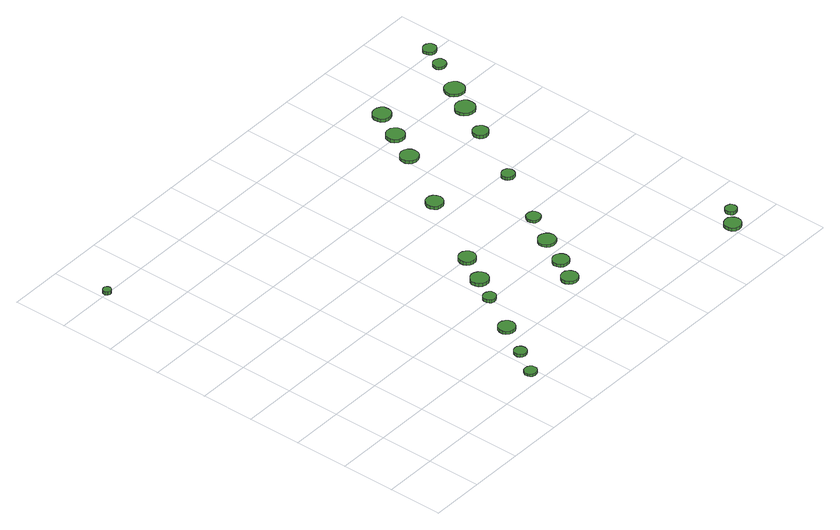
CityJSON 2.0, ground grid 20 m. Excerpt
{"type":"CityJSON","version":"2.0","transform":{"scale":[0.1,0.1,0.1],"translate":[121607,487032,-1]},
"CityObjects":{
"tree1":{"type":"SolitaryVegetationObject","attributes":{"function":"something"},"geometry":[{"type":"MultiSurface","lod":"1","boundaries":[[[0,1,2,3,4,5,6,7,8,9,10,11,12,13,14]],[[15,16,17,18,19,20,21,22,23,24,25,26,27,28,29]],[[0,29,28,1]],[[1,28,27,2]],[[2,27,26,3]],[[3,26,25,4]],[[4,25,24,5]],[[5,24,23,6]],[[6,23,22,7]],[[7,22,21,8]],[[8,21,20,9]],[[9,20,19,10]],[[10,19,18,11]],[[11,18,17,12]],[[12,17,16,13]],[[13,16,15,14]],[[14,15,29,0]]]}]},
"tree2":{"type":"SolitaryVegetationObject","attributes":{"function":"something"},"geometry":[{"type":"MultiSurface","lod":"1","boundaries":[[[30,31,32,33,34,35,36,37,38,39,40,41,42,43,44]],[[45,46,47,48,49,50,51,52,53,54,55,56,57,58,59]],[[30,59,58,31]],[[31,58,57,32]],[[32,57,56,33]],[[33,56,55,34]],[[34,55,54,35]],[[35,54,53,36]],[[36,53,52,37]],[[37,52,51,38]],[[38,51,50,39]],[[39,50,49,40]],[[40,49,48,41]],[[41,48,47,42]],[[42,47,46,43]],[[43,46,45,44]],[[44,45,59,30]]]}]},
"tree3":{"type":"SolitaryVegetationObject","attributes":{"function":"something"},"geometry":[{"type":"MultiSurface","lod":"1","boundaries":[[[60,61,62,63,64,65,66,67,68,69,70,71,72,73,74]],[[75,76,77,78,79,80,81,82,83,84,85,86,87,88,89]],[[60,89,88,61]],[[61,88,87,62]],[[62,87,86,63]],[[63,86,85,64]],[[64,85,84,65]],[[65,84,83,66]],[[66,83,82,67]],[[67,82,81,68]],[[68,81,80,69]],[[69,80,79,70]],[[70,79,78,71]],[[71,78,77,72]],[[72,77,76,73]],[[73,76,75,74]],[[74,75,89,60]]]}]},
"tree4":{"type":"SolitaryVegetationObject","attributes":{"function":"something"},"geometry":[{"type":"MultiSurface","lod":"1","boundaries":[[[90,91,92,93,94,95,96,97,98,99,100,101,102,103,104]],[[105,106,107,108,109,110,111,112,113,114,115,116,117,118,119]],[[90,119,118,91]],[[91,118,117,92]],[[92,117,116,93]],[[93,116,115,94]],[[94,115,114,95]],[[95,114,113,96]],[[96,113,112,97]],[[97,112,111,98]],[[98,111,110,99]],[[99,110,109,100]],[[100,109,108,101]],[[101,108,107,102]],[[102,107,106,103]],[[103,106,105,104]],[[104,105,119,90]]]}]},
"tree5":{"type":"SolitaryVegetationObject","attributes":{"function":"something"},"geometry":[{"type":"MultiSurface","lod":"1","boundaries":[[[120,121,122,123,124,125,126,127,128,129,130,131,132,133,134]],[[135,136,137,138,139,140,141,142,143,144,145,146,147,148,149]],[[120,149,148,121]],[[121,148,147,122]],[[122,147,146,123]],[[123,146,145,124]],[[124,145,144,125]],[[125,144,143,126]],[[126,143,142,127]],[[127,142,141,128]],[[128,141,140,129]],[[129,140,139,130]],[[130,139,138,131]],[[131,138,137,132]],[[132,137,136,133]],[[133,136,135,134]],[[134,135,149,120]]]}]},
"tree6":{"type":"SolitaryVegetationObject","attributes":{"function":"something"},"geometry":[{"type":"MultiSurface","lod":"1","boundaries":[[[150,151,152,153,154,155,156,157,158,159,160,161,162,163,164]],[[165,166,167,168,169,170,171,172,173,174,175,176,177,178,179]],[[150,179,178,151]],[[151,178,177,152]],[[152,177,176,153]],[[153,176,175,154]],[[154,175,174,155]],[[155,174,173,156]],[[156,173,172,157]],[[157,172,171,158]],[[158,171,170,159]],[[159,170,169,160]],[[160,169,168,161]],[[161,168,167,162]],[[162,167,166,163]],[[163,166,165,164]],[[164,165,179,150]]]}]},
"tree7":{"type":"SolitaryVegetationObject","attributes":{"function":"something"},"geometry":[{"type":"MultiSurface","lod":"1","boundaries":[[[180,181,182,183,184,185,186,187,188,189,190,191,192,193,194]],[[195,196,197,198,199,200,201,202,203,204,205,206,207,208,209]],[[180,209,208,181]],[[181,208,207,182]],[[182,207,206,183]],[[183,206,205,184]],[[184,205,204,185]],[[185,204,203,186]],[[186,203,202,187]],[[187,202,201,188]],[[188,201,200,189]],[[189,200,199,190]],[[190,199,198,191]],[[191,198,197,192]],[[192,197,196,193]],[[193,196,195,194]],[[194,195,209,180]]]}]},
"tree8":{"type":"SolitaryVegetationObject","attributes":{"function":"something"},"geometry":[{"type":"MultiSurface","lod":"1","boundaries":[[[210,211,212,213,214,215,216,217,218,219,220,221,222,223,224]],[[225,226,227,228,229,230,231,232,233,234,235,236,237,238,239]],[[210,239,238,211]],[[211,238,237,212]],[[212,237,236,213]],[[213,236,235,214]],[[214,235,234,215]],[[215,234,233,216]],[[216,233,232,217]],[[217,232,231,218]],[[218,231,230,219]],[[219,230,229,220]],[[220,229,228,221]],[[221,228,227,222]],[[222,227,226,223]],[[223,226,225,224]],[[224,225,239,210]]]}]},
"tree9":{"type":"SolitaryVegetationObject","attributes":{"function":"something"},"geometry":[{"type":"MultiSurface","lod":"1","boundaries":[[[240,241,242,243,244,245,246,247,248,249,250,251,252,253,254]],[[255,256,257,258,259,260,261,262,263,264,265,266,267,268,269]],[[240,269,268,241]],[[241,268,267,242]],[[242,267,266,243]],[[243,266,265,244]],[[244,265,264,245]],[[245,264,263,246]],[[246,263,262,247]],[[247,262,261,248]],[[248,261,260,249]],[[249,260,259,250]],[[250,259,258,251]],[[251,258,257,252]],[[252,257,256,253]],[[253,256,255,254]],[[254,255,269,240]]]}]},
"tree10":{"type":"SolitaryVegetationObject","attributes":{"function":"something"},"geometry":[{"type":"MultiSurface","lod":"1","boundaries":[[[270,271,272,273,274,275,276,277,278,279,280,281,282,283,284]],[[285,286,287,288,289,290,291,292,293,294,295,296,297,298,299]],[[270,299,298,271]],[[271,298,297,272]],[[272,297,296,273]],[[273,296,295,274]],[[274,295,294,275]],[[275,294,293,276]],[[276,293,292,277]],[[277,292,291,278]],[[278,291,290,279]],[[279,290,289,280]],[[280,289,288,281]],[[281,288,287,282]],[[282,287,286,283]],[[283,286,285,284]],[[284,285,299,270]]]}]},
"tree11":{"type":"SolitaryVegetationObject","attributes":{"function":"something"},"geometry":[{"type":"MultiSurface","lod":"1","boundaries":[[[300,301,302,303,304,305,306,307,308,309,310,311,312,313,314]],[[315,316,317,318,319,320,321,322,323,324,325,326,327,328,329]],[[300,329,328,301]],[[301,328,327,302]],[[302,327,326,303]],[[303,326,325,304]],[[304,325,324,305]],[[305,324,323,306]],[[306,323,322,307]],[[307,322,321,308]],[[308,321,320,309]],[[309,320,319,310]],[[310,319,318,311]],[[311,318,317,312]],[[312,317,316,313]],[[313,316,315,314]],[[314,315,329,300]]]}]},
"tree12":{"type":"SolitaryVegetationObject","attributes":{"function":"something"},"geometry":[{"type":"MultiSurface","lod":"1","boundaries":[[[330,331,332,333,334,335,336,337,338,339,340,341,342,343,344]],[[345,346,347,348,349,350,351,352,353,354,355,356,357,358,359]],[[330,359,358,331]],[[331,358,357,332]],[[332,357,356,333]],[[333,356,355,334]],[[334,355,354,335]],[[335,354,353,336]],[[336,353,352,337]],[[337,352,351,338]],[[338,351,350,339]],[[339,350,349,340]],[[340,349,348,341]],[[341,348,347,342]],[[342,347,346,343]],[[343,346,345,344]],[[344,345,359,330]]]}]},
"tree13":{"type":"SolitaryVegetationObject","attributes":{"function":"something"},"geometry":[{"type":"MultiSurface","lod":"1","boundaries":[[[360,361,362,363,364,365,366,367,368,369,370,371,372,373,374]],[[375,376,377,378,379,380,381,382,383,384,385,386,387,388,389]],[[360,389,388,361]],[[361,388,387,362]],[[362,387,386,363]],[[363,386,385,364]],[[364,385,384,365]],[[365,384,383,366]],[[366,383,382,367]],[[367,382,381,368]],[[368,381,380,369]],[[369,380,379,370]],[[370,379,378,371]],[[371,378,377,372]],[[372,377,376,373]],[[373,376,375,374]],[[374,375,389,360]]]}]},
"tree14":{"type":"SolitaryVegetationObject","attributes":{"function":"something"},"geometry":[{"type":"MultiSurface","lod":"1","boundaries":[[[390,391,392,393,394,395,396,397,398,399,400,401,402,403,404]],[[405,406,407,408,409,410,411,412,413,414,415,416,417,418,419]],[[390,419,418,391]],[[391,418,417,392]],[[392,417,416,393]],[[393,416,415,394]],[[394,415,414,395]],[[395,414,413,396]],[[396,413,412,397]],[[397,412,411,398]],[[398,411,410,399]],[[399,410,409,400]],[[400,409,408,401]],[[401,408,407,402]],[[402,407,406,403]],[[403,406,405,404]],[[404,405,419,390]]]}]},
"tree15":{"type":"SolitaryVegetationObject","attributes":{"function":"something"},"geometry":[{"type":"MultiSurface","lod":"1","boundaries":[[[420,421,422,423,424,425,426,427,428,429,430,431,432,433,434]],[[435,436,437,438,439,440,441,442,443,444,445,446,447,448,449]],[[420,449,448,421]],[[421,448,447,422]],[[422,447,446,423]],[[423,446,445,424]],[[424,445,444,425]],[[425,444,443,426]],[[426,443,442,427]],[[427,442,441,428]],[[428,441,440,429]],[[429,440,439,430]],[[430,439,438,431]],[[431,438,437,432]],[[432,437,436,433]],[[433,436,435,434]],[[434,435,449,420]]]}]},
"tree16":{"type":"SolitaryVegetationObject","attributes":{"function":"something"},"geometry":[{"type":"MultiSurface","lod":"1","boundaries":[[[450,451,452,453,454,455,456,457,458,459,460,461,462,463,464]],[[465,466,467,468,469,470,471,472,473,474,475,476,477,478,479]],[[450,479,478,451]],[[451,478,477,452]],[[452,477,476,453]],[[453,476,475,454]],[[454,475,474,455]],[[455,474,473,456]],[[456,473,472,457]],[[457,472,471,458]],[[458,471,470,459]],[[459,470,469,460]],[[460,469,468,461]],[[461,468,467,462]],[[462,467,466,463]],[[463,466,465,464]],[[464,465,479,450]]]}]},
"tree17":{"type":"SolitaryVegetationObject","attributes":{"function":"something"},"geometry":[{"type":"MultiSurface","lod":"1","boundaries":[[[480,481,482,483,484,485,486,487,488,489,490,491,492,493,494]],[[495,496,497,498,499,500,501,502,503,504,505,506,507,508,509]],[[480,509,508,481]],[[481,508,507,482]],[[482,507,506,483]],[[483,506,505,484]],[[484,505,504,485]],[[485,504,503,486]],[[486,503,502,487]],[[487,502,501,488]],[[488,501,500,489]],[[489,500,499,490]],[[490,499,498,491]],[[491,498,497,492]],[[492,497,496,493]],[[493,496,495,494]],[[494,495,509,480]]]}]},
"tree18":{"type":"SolitaryVegetationObject","attributes":{"function":"something"},"geometry":[{"type":"MultiSurface","lod":"1","boundaries":[[[510,511,512,513,514,515,516,517,518,519,520,521,522,523,524]],[[525,526,527,528,529,530,531,532,533,534,535,536,537,538,539]],[[510,539,538,511]],[[511,538,537,512]],[[512,537,536,513]],[[513,536,535,514]],[[514,535,534,515]],[[515,534,533,516]],[[516,533,532,517]],[[517,532,531,518]],[[518,531,530,519]],[[519,530,529,520]],[[520,529,528,521]],[[521,528,527,522]],[[522,527,526,523]],[[523,526,525,524]],[[524,525,539,510]]]}]},
"tree19":{"type":"SolitaryVegetationObject","attributes":{"function":"something"},"geometry":[{"type":"MultiSurface","lod":"1","boundaries":[[[540,541,542,543,544,545,546,547,548,549,550,551,552,553,554]],[[555,556,557,558,559,560,561,562,563,564,565,566,567,568,569]],[[540,569,568,541]],[[541,568,567,542]],[[542,567,566,543]],[[543,566,565,544]],[[544,565,564,545]],[[545,564,563,546]],[[546,563,562,547]],[[547,562,561,548]],[[548,561,560,549]],[[549,560,559,550]],[[550,559,558,551]],[[551,558,557,552]],[[552,557,556,553]],[[553,556,555,554]],[[554,555,569,540]]]}]},
"tree20":{"type":"SolitaryVegetationObject","attributes":{"function":"something"},"geometry":[{"type":"MultiSurface","lod":"1","boundaries":[[[570,571,572,573,574,575,576,577,578,579,580,581,582,583,584]],[[585,586,587,588,589,590,591,592,593,594,595,596,597,598,599]],[[570,599,598,571]],[[571,598,597,572]],[[572,597,596,573]],[[573,596,595,574]],[[574,595,594,575]],[[575,594,593,576]],[[576,593,592,577]],[[577,592,591,578]],[[578,591,590,579]],[[579,590,589,580]],[[580,589,588,581]],[[581,588,587,582]],[[582,587,586,583]],[[583,586,585,584]],[[584,585,599,570]]]}]},
"tree21":{"type":"SolitaryVegetationObject","attributes":{"function":"something"},"geometry":[{"type":"MultiSurface","lod":"1","boundaries":[[[600,601,602,603,604,605,606,607,608,609,610,611,612,613,614]],[[615,616,617,618,619,620,621,622,623,624,625,626,627,628,629]],[[600,629,628,601]],[[601,628,627,602]],[[602,627,626,603]],[[603,626,625,604]],[[604,625,624,605]],[[605,624,623,606]],[[606,623,622,607]],[[607,622,621,608]],[[608,621,620,609]],[[609,620,619,610]],[[610,619,618,611]],[[611,618,617,612]],[[612,617,616,613]],[[613,616,615,614]],[[614,615,629,600]]]}]},
"tree22":{"type":"SolitaryVegetationObject","attributes":{"function":"something"},"geometry":[{"type":"MultiSurface","lod":"1","boundaries":[[[630,631,632,633,634,635,636,637,638,639,640,641,642,643,644]],[[645,646,647,648,649,650,651,652,653,654,655,656,657,658,659]],[[630,659,658,631]],[[631,658,657,632]],[[632,657,656,633]],[[633,656,655,634]],[[634,655,654,635]],[[635,654,653,636]],[[636,653,652,637]],[[637,652,651,638]],[[638,651,650,639]],[[639,650,649,640]],[[640,649,648,641]],[[641,648,647,642]],[[642,647,646,643]],[[643,646,645,644]],[[644,645,659,630]]]}]},
"tree23":{"type":"SolitaryVegetationObject","attributes":{"function":"something"},"geometry":[{"type":"MultiSurface","lod":"1","boundaries":[[[660,661,662,663,664,665,666,667,668,669,670,671,672,673,674]],[[675,676,677,678,679,680,681,682,683,684,685,686,687,688,689]],[[660,689,688,661]],[[661,688,687,662]],[[662,687,686,663]],[[663,686,685,664]],[[664,685,684,665]],[[665,684,683,666]],[[666,683,682,667]],[[667,682,681,668]],[[668,681,680,669]],[[669,680,679,670]],[[670,679,678,671]],[[671,678,677,672]],[[672,677,676,673]],[[673,676,675,674]],[[674,675,689,660]]]}]}
},
"vertices":[
[34,1395,30],[32,1401,30],[29,1406,30],[23,1410,30],[17,1410,30],[11,1408,30],[6,1404,30],[3,1398,30],[3,1392,30],[6,1386,30],[11,1382,30],[17,1380,30],[23,1380,30],[29,1384,30],[32,1389,30],[32,1389,17],[29,1384,17],[23,1380,17],[17,1380,17],[11,1382,17],[6,1386,17],[3,1392,17],[3,1398,17],[6,1404,17],[11,1408,17],[17,1410,17],[23,1410,17],[29,1406,17],[32,1401,17],[34,1395,17],
[605,49,16],[603,59,16],[597,66,16],[589,71,16],[579,72,16],[570,69,16],[563,63,16],[559,54,16],[559,45,16],[563,36,16],[570,29,16],[579,26,16],[589,27,16],[597,32,16],[603,40,16],[603,40,6],[597,32,6],[589,27,6],[579,26,6],[570,29,6],[563,36,6],[559,45,6],[559,54,6],[563,63,6],[570,69,6],[579,72,6],[589,71,6],[597,66,6],[603,59,6],[605,49,6],
[665,142,17],[663,152,17],[658,160,17],[649,165,17],[640,166,17],[630,163,17],[623,156,17],[619,147,17],[619,138,17],[623,129,17],[630,122,17],[640,119,17],[649,120,17],[658,125,17],[663,133,17],[663,133,6],[658,125,6],[649,120,6],[640,119,6],[630,122,6],[623,129,6],[619,138,6],[619,147,6],[623,156,6],[630,163,6],[640,166,6],[649,165,6],[658,160,6],[663,152,6],[665,142,6],
[746,261,17],[743,274,17],[735,284,17],[724,291,17],[711,292,17],[699,288,17],[689,279,17],[684,267,17],[684,254,17],[689,242,17],[699,234,17],[711,230,17],[724,231,17],[735,238,17],[743,248,17],[743,248,6],[735,238,6],[724,231,6],[711,230,6],[699,234,6],[689,242,6],[684,254,6],[684,267,6],[689,279,6],[699,288,6],[711,292,6],[724,291,6],[735,284,6],[743,274,6],[746,261,6],
[826,406,20],[824,416,20],[818,423,20],[810,428,20],[800,429,20],[791,426,20],[784,420,20],[780,411,20],[780,401,20],[784,392,20],[791,386,20],[800,383,20],[810,384,20],[818,389,20],[824,397,20],[824,397,7],[818,389,7],[810,384,7],[800,383,7],[791,386,7],[784,392,7],[780,401,7],[780,411,7],[784,420,7],[791,426,7],[800,429,7],[810,428,7],[818,423,7],[824,416,7],[826,406,7],
[891,495,19],[888,508,19],[880,519,19],[868,526,19],[855,528,19],[842,523,19],[832,514,19],[826,502,19],[826,488,19],[832,475,19],[842,466,19],[855,462,19],[868,463,19],[880,470,19],[888,481,19],[888,481,6],[880,470,6],[868,463,6],[855,462,6],[842,466,6],[832,475,6],[826,488,6],[826,502,6],[832,514,6],[842,523,6],[855,528,6],[868,526,6],[880,519,6],[888,508,6],[891,495,6],
[952,599,19],[949,612,19],[941,622,19],[930,629,19],[917,630,19],[905,626,19],[895,617,19],[890,605,19],[890,592,19],[895,580,19],[905,572,19],[917,568,19],[930,569,19],[941,576,19],[949,586,19],[949,586,6],[941,576,6],[930,569,6],[917,568,6],[905,572,6],[895,580,6],[890,592,6],[890,605,6],[895,617,6],[905,626,6],[917,630,6],[930,629,6],[941,622,6],[949,612,6],[952,599,6],
[1088,273,16],[1085,286,16],[1078,296,16],[1067,303,16],[1054,304,16],[1041,300,16],[1032,291,16],[1026,280,16],[1026,267,16],[1032,255,16],[1041,246,16],[1054,242,16],[1067,243,16],[1078,250,16],[1085,260,16],[1085,260,5],[1078,250,5],[1067,243,5],[1054,242,5],[1041,246,5],[1032,255,5],[1026,267,5],[1026,280,5],[1032,291,5],[1041,300,5],[1054,304,5],[1067,303,5],[1078,296,5],[1085,286,5],[1088,273,5],
[1140,354,16],[1137,366,16],[1130,377,16],[1119,383,16],[1106,384,16],[1094,380,16],[1085,372,16],[1079,360,16],[1079,348,16],[1085,336,16],[1094,327,16],[1106,324,16],[1119,325,16],[1130,331,16],[1137,342,16],[1137,342,5],[1130,331,5],[1119,325,5],[1106,324,5],[1094,327,5],[1085,336,5],[1079,348,5],[1079,360,5],[1085,372,5],[1094,380,5],[1106,384,5],[1119,383,5],[1130,377,5],[1137,366,5],[1140,354,5],
[1198,459,15],[1195,472,15],[1187,483,15],[1175,490,15],[1162,492,15],[1149,487,15],[1139,478,15],[1133,466,15],[1133,453,15],[1139,440,15],[1149,431,15],[1162,427,15],[1175,428,15],[1187,435,15],[1195,446,15],[1195,446,5],[1187,435,5],[1175,428,5],[1162,427,5],[1149,431,5],[1139,440,5],[1133,453,5],[1133,466,5],[1139,478,5],[1149,487,5],[1162,492,5],[1175,490,5],[1187,483,5],[1195,472,5],[1198,459,5],
[1113,870,22],[1110,883,22],[1103,894,22],[1091,901,22],[1078,902,22],[1066,898,22],[1056,889,22],[1050,877,22],[1050,864,22],[1056,852,22],[1066,843,22],[1078,839,22],[1091,840,22],[1103,847,22],[1110,858,22],[1110,858,10],[1103,847,10],[1091,840,10],[1078,839,10],[1066,843,10],[1056,852,10],[1050,864,10],[1050,877,10],[1056,889,10],[1066,898,10],[1078,902,10],[1091,901,10],[1103,894,10],[1110,883,10],[1113,870,10],
[1259,572,15],[1257,583,15],[1251,592,15],[1241,597,15],[1231,598,15],[1220,595,15],[1212,588,15],[1208,578,15],[1208,567,15],[1212,557,15],[1220,550,15],[1231,547,15],[1241,548,15],[1251,553,15],[1257,562,15],[1257,562,5],[1251,553,5],[1241,548,5],[1231,547,5],[1220,550,5],[1212,557,5],[1208,567,5],[1208,578,5],[1212,588,5],[1220,595,5],[1231,598,5],[1241,597,5],[1251,592,5],[1257,583,5],[1259,572,5],
[1252,1091,24],[1249,1104,24],[1241,1116,24],[1229,1123,24],[1216,1124,24],[1203,1120,24],[1192,1110,24],[1187,1098,24],[1187,1084,24],[1192,1071,24],[1203,1062,24],[1216,1058,24],[1229,1059,24],[1241,1066,24],[1249,1077,24],[1249,1077,12],[1241,1066,12],[1229,1059,12],[1216,1058,12],[1203,1062,12],[1192,1071,12],[1187,1084,12],[1187,1098,12],[1192,1110,12],[1203,1120,12],[1216,1124,12],[1229,1123,12],[1241,1116,12],[1249,1104,12],[1252,1091,12],
[1374,777,24],[1372,787,24],[1367,795,24],[1358,800,24],[1348,801,24],[1339,798,24],[1331,791,24],[1327,782,24],[1327,772,24],[1331,763,24],[1339,757,24],[1348,754,24],[1358,755,24],[1367,760,24],[1372,768,24],[1372,768,11],[1367,760,11],[1358,755,11],[1348,754,11],[1339,757,11],[1331,763,11],[1327,772,11],[1327,782,11],[1331,791,11],[1339,798,11],[1348,801,11],[1358,800,11],[1367,795,11],[1372,787,11],[1374,777,11],
[1646,36,23],[1643,48,23],[1636,59,23],[1625,65,23],[1612,66,23],[1600,62,23],[1590,54,23],[1585,42,23],[1585,29,23],[1590,17,23],[1600,9,23],[1612,5,23],[1625,6,23],[1636,13,23],[1643,23,23],[1643,23,10],[1636,13,10],[1625,6,10],[1612,5,10],[1600,9,10],[1590,17,10],[1585,29,10],[1585,42,10],[1590,54,10],[1600,62,10],[1612,66,10],[1625,65,10],[1636,59,10],[1643,48,10],[1646,36,10],
[1316,1204,19],[1314,1218,19],[1305,1229,19],[1294,1236,19],[1280,1237,19],[1267,1233,19],[1256,1224,19],[1251,1211,19],[1251,1197,19],[1256,1184,19],[1267,1175,19],[1280,1171,19],[1294,1172,19],[1305,1179,19],[1314,1190,19],[1314,1190,6],[1305,1179,6],[1294,1172,6],[1280,1171,6],[1267,1175,6],[1256,1184,6],[1251,1197,6],[1251,1211,6],[1256,1224,6],[1267,1233,6],[1280,1237,6],[1294,1236,6],[1305,1229,6],[1314,1218,6],[1316,1204,6],
[1695,91,21],[1693,100,21],[1688,107,21],[1680,111,21],[1671,112,21],[1663,109,21],[1656,103,21],[1653,95,21],[1653,86,21],[1656,78,21],[1663,72,21],[1671,70,21],[1680,71,21],[1688,75,21],[1693,82,21],[1693,82,9],[1688,75,9],[1680,71,9],[1671,70,9],[1663,72,9],[1656,78,9],[1653,86,9],[1653,95,9],[1656,103,9],[1663,109,9],[1671,112,9],[1680,111,9],[1688,107,9],[1693,100,9],[1695,91,9],
[1376,1310,17],[1374,1324,17],[1365,1335,17],[1353,1342,17],[1340,1343,17],[1327,1339,17],[1316,1330,17],[1311,1317,17],[1311,1303,17],[1316,1291,17],[1327,1282,17],[1340,1277,17],[1353,1279,17],[1365,1286,17],[1374,1297,17],[1374,1297,5],[1365,1286,5],[1353,1279,5],[1340,1277,5],[1327,1282,5],[1316,1291,5],[1311,1303,5],[1311,1317,5],[1316,1330,5],[1327,1339,5],[1340,1343,5],[1353,1342,5],[1365,1335,5],[1374,1324,5],[1376,1310,5],
[1499,994,24],[1497,1005,24],[1490,1014,24],[1480,1020,24],[1468,1022,24],[1457,1018,24],[1448,1010,24],[1444,999,24],[1444,988,24],[1448,977,24],[1457,969,24],[1468,966,24],[1480,967,24],[1490,973,24],[1497,982,24],[1497,982,11],[1490,973,11],[1480,967,11],[1468,966,11],[1457,969,11],[1448,977,11],[1444,988,11],[1444,999,11],[1448,1010,11],[1457,1018,11],[1468,1022,11],[1480,1020,11],[1490,1014,11],[1497,1005,11],[1499,994,11],
[1581,1121,17],[1578,1136,17],[1569,1148,17],[1556,1156,17],[1541,1157,17],[1527,1152,17],[1515,1142,17],[1509,1129,17],[1509,1113,17],[1515,1100,17],[1527,1090,17],[1541,1085,17],[1556,1086,17],[1569,1094,17],[1578,1106,17],[1578,1106,6],[1569,1094,6],[1556,1086,6],[1541,1085,6],[1527,1090,6],[1515,1100,6],[1509,1113,6],[1509,1129,6],[1515,1142,6],[1527,1152,6],[1541,1157,6],[1556,1156,6],[1569,1148,6],[1578,1136,6],[1581,1121,6],
[1638,1213,16],[1635,1228,16],[1626,1240,16],[1613,1248,16],[1598,1249,16],[1584,1244,16],[1573,1234,16],[1567,1221,16],[1567,1205,16],[1573,1192,16],[1584,1182,16],[1598,1177,16],[1613,1178,16],[1626,1186,16],[1635,1198,16],[1635,1198,6],[1626,1186,6],[1613,1178,6],[1598,1177,6],[1584,1182,6],[1573,1192,6],[1567,1205,6],[1567,1221,6],[1573,1234,6],[1584,1244,6],[1598,1249,6],[1613,1248,6],[1626,1240,6],[1635,1228,6],[1638,1213,6],
[1699,1337,16],[1697,1347,16],[1691,1355,16],[1682,1360,16],[1673,1361,16],[1663,1358,16],[1656,1351,16],[1652,1342,16],[1652,1332,16],[1656,1323,16],[1663,1316,16],[1673,1313,16],[1682,1314,16],[1691,1319,16],[1697,1327,16],[1697,1327,6],[1691,1319,6],[1682,1314,6],[1673,1313,6],[1663,1316,6],[1656,1323,6],[1652,1332,6],[1652,1342,6],[1656,1351,6],[1663,1358,6],[1673,1361,6],[1682,1360,6],[1691,1355,6],[1697,1347,6],[1699,1337,6],
[1742,1414,16],[1740,1424,16],[1734,1432,16],[1725,1437,16],[1715,1438,16],[1705,1435,16],[1697,1428,16],[1693,1419,16],[1693,1408,16],[1697,1399,16],[1705,1392,16],[1715,1389,16],[1725,1390,16],[1734,1395,16],[1740,1404,16],[1740,1404,5],[1734,1395,5],[1725,1390,5],[1715,1389,5],[1705,1392,5],[1697,1399,5],[1693,1408,5],[1693,1419,5],[1697,1428,5],[1705,1435,5],[1715,1438,5],[1725,1437,5],[1734,1432,5],[1740,1424,5],[1742,1414,5]
]}
